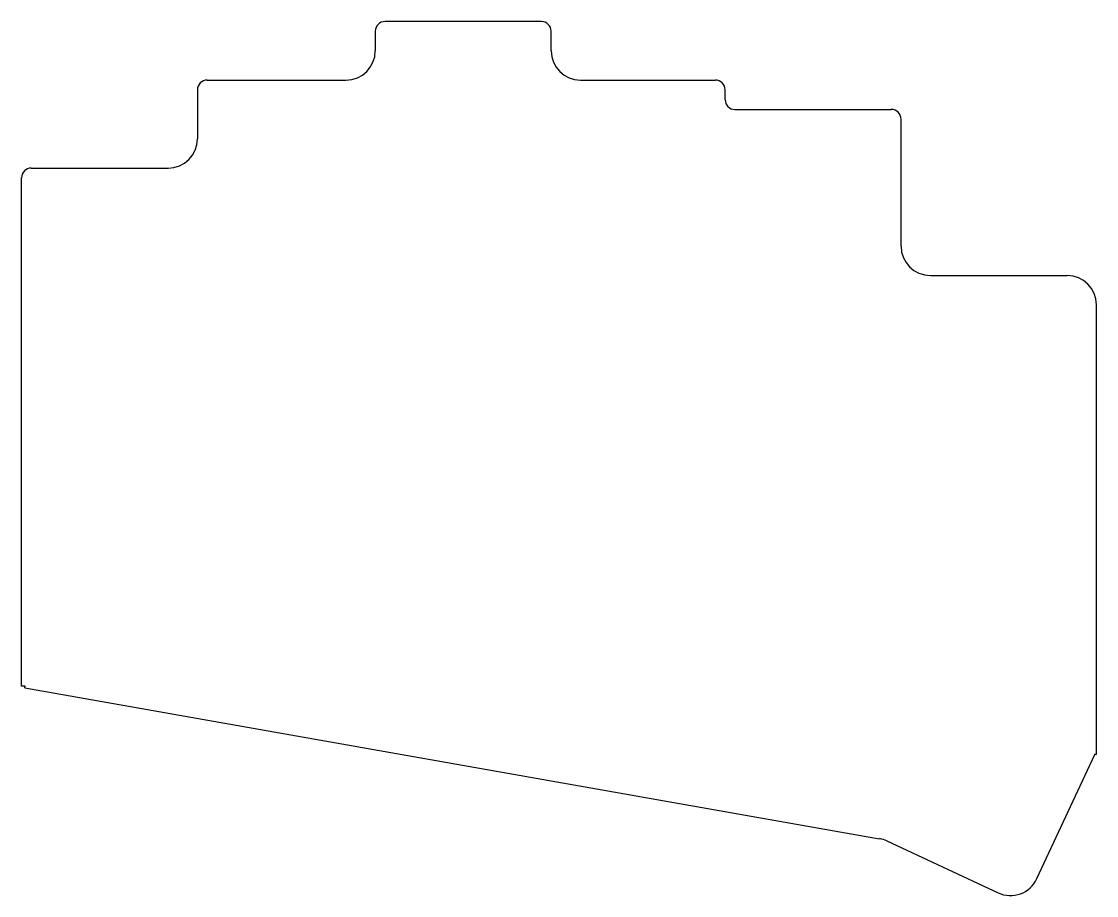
# Model space of a CAD drawing. Header units: millimetres. Extents: x 9 to 119, y -32 to 58.
import ezdxf

# ---------------------------------------------------------------- set-up
doc = ezdxf.new("R2010")
doc.units = ezdxf.units.MM

msp = doc.modelspace()

# ---------------------------------------------------------------- linework, layer by layer
for p, q in [((62.2, 57.5), (46.2, 57.5)), ((45.2, 56.5), (45.2, 54.5)), ((63.2, 54.5), (63.2, 56.5)), ((28, 51.5), (42.2, 51.5)), ((66.2, 51.5), (80, 51.5)), ((27, 50.5), (27, 45.5)), ((81, 49.5), (81, 50.5)), ((82, 48.5), (98, 48.5)), ((99, 34.5), (99, 47.5)), ((10, 42.5), (24, 42.5)), ((9, -10.5), (9, 41.5)), ((102, 31.5), (116, 31.5)), ((119, -17.5), (119, 28.5)), ((9.36, -10.5), (9, -10.5)), ((9.33, -10.69), (9.36, -10.5)), ((9.33, -10.69), (96.81, -26.12)), ((112.91, -30.2), (118.83, -17.51)), ((119, -17.5), (118.8, -17.5)), ((118.8, -17.5), (118.83, -17.51)), ((97.56, -26.35), (108.93, -31.65))]:
    msp.add_line(p, q)
for centre, radius, start, end in [((46.2, 56.5), 1, 90, 180), ((62.2, 56.5), 1, 0, 90), ((42.2, 54.5), 3, 270, 0), ((66.2, 54.5), 3, 180, 270), ((28, 50.5), 1, 90, 180), ((80, 50.5), 1, 0, 90), ((82, 49.5), 1, 180, 270), ((98, 47.5), 1, 0, 90), ((24, 45.5), 3, 270, 0), ((10, 41.5), 1, 90, 180), ((102, 34.5), 3, 180, 270), ((116, 28.5), 3, 0, 90), ((96.29, -29.07), 3, 65, 80), ((97.35, -26.81), 0.5, 64.9999983, 64.9999994), ((110.19, -28.94), 3, 245, 335), ((109.35, -30.75), 1, 244.9999983, 245.0000009)]:
    msp.add_arc(centre, radius, start, end)

doc.saveas('drawing.dxf')
